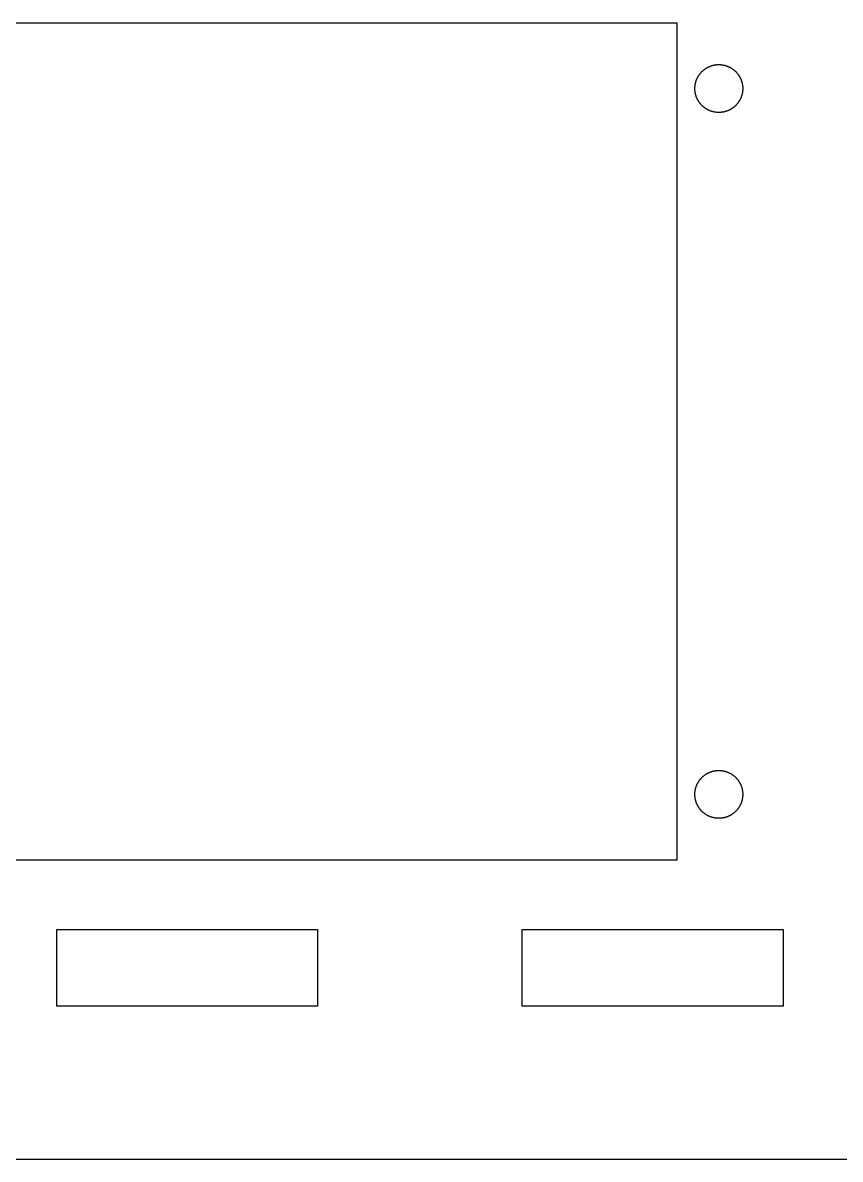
# Model space of a CAD drawing. Header units: metres. Extents: x -10 to 110, y -10 to 95.
# Drawn here: x 24.16 to 58.33, y -10 to 37.5 of the extents above; entities that cross this region are included whole.
import ezdxf

# ---------------------------------------------------------------- set-up
doc = ezdxf.new("R2010")
doc.units = ezdxf.units.M

msp = doc.modelspace()

# ---------------------------------------------------------------- linework, layer by layer
for p, q in [((2.5, 37.5), (51.5, 37.5)), ((51.5, 37.5), (51.5, 2.5)), ((52.7652, 35.6246), (52.7805, 35.6329)), ((52.7805, 35.6329), (52.796, 35.641)), ((52.796, 35.641), (52.8116, 35.6488)), ((52.8116, 35.6488), (52.8274, 35.6563)), ((52.8274, 35.6563), (52.8433, 35.6635)), ((52.8433, 35.6635), (52.8593, 35.6705)), ((52.8593, 35.6705), (52.8754, 35.6772)), ((52.8754, 35.6772), (52.8916, 35.6836)), ((52.8916, 35.6836), (52.908, 35.6897)), ((52.908, 35.6897), (52.9244, 35.6955)), ((52.9244, 35.6955), (52.941, 35.701)), ((52.941, 35.701), (52.9576, 35.7063)), ((52.9576, 35.7063), (52.9743, 35.7113)), ((52.9743, 35.7113), (52.9912, 35.7159)), ((52.9912, 35.7159), (53.0081, 35.7203)), ((53.0081, 35.7203), (53.025, 35.7244)), ((53.025, 35.7244), (53.0421, 35.7281)), ((53.0421, 35.7281), (53.0592, 35.7316)), ((53.0592, 35.7316), (53.0763, 35.7348)), ((53.0763, 35.7348), (53.0936, 35.7377)), ((53.0936, 35.7377), (53.1108, 35.7403)), ((53.1108, 35.7403), (53.1281, 35.7425)), ((53.1281, 35.7425), (53.1455, 35.7445)), ((53.1455, 35.7445), (53.1628, 35.7462)), ((53.1628, 35.7462), (53.1802, 35.7476)), ((53.1802, 35.7476), (53.1977, 35.7486)), ((53.1977, 35.7486), (53.2151, 35.7494)), ((53.2151, 35.7494), (53.2325, 35.7498)), ((53.2325, 35.7498), (53.25, 35.75)), ((53.25, 35.75), (53.2674, 35.7498)), ((53.2674, 35.7498), (53.2849, 35.7494)), ((53.2849, 35.7494), (53.3023, 35.7486)), ((53.3023, 35.7486), (53.3197, 35.7476)), ((53.3197, 35.7476), (53.3371, 35.7462)), ((53.3371, 35.7462), (53.3545, 35.7445)), ((53.3545, 35.7445), (53.3719, 35.7425)), ((53.3719, 35.7425), (53.3892, 35.7403)), ((53.3892, 35.7403), (53.4064, 35.7377)), ((53.4064, 35.7377), (53.4236, 35.7348)), ((53.4236, 35.7348), (53.4408, 35.7316)), ((53.4408, 35.7316), (53.4579, 35.7281)), ((53.4579, 35.7281), (53.4749, 35.7244)), ((53.4749, 35.7244), (53.4919, 35.7203)), ((53.4919, 35.7203), (53.5088, 35.7159)), ((53.5088, 35.7159), (53.5256, 35.7113)), ((53.5256, 35.7113), (53.5424, 35.7063)), ((53.5424, 35.7063), (53.559, 35.701)), ((53.559, 35.701), (53.5756, 35.6955)), ((53.5756, 35.6955), (53.592, 35.6897)), ((53.592, 35.6897), (53.6084, 35.6836)), ((53.6084, 35.6836), (53.6246, 35.6772)), ((53.6246, 35.6772), (53.6407, 35.6705)), ((53.6407, 35.6705), (53.6567, 35.6635)), ((53.6567, 35.6635), (53.6726, 35.6563)), ((53.6726, 35.6563), (53.6884, 35.6488)), ((53.6884, 35.6488), (53.704, 35.641)), ((53.704, 35.641), (53.7195, 35.6329)), ((53.7195, 35.6329), (53.7348, 35.6246)), ((52.3295, 35.1407), (52.3365, 35.1567)), ((52.3365, 35.1567), (52.3437, 35.1726)), ((52.3437, 35.1726), (52.3512, 35.1884)), ((52.3512, 35.1884), (52.359, 35.204)), ((52.359, 35.204), (52.3671, 35.2195)), ((52.3671, 35.2195), (52.3754, 35.2348)), ((52.3754, 35.2348), (52.384, 35.25)), ((52.384, 35.25), (52.3928, 35.265)), ((52.3928, 35.265), (52.4019, 35.2799)), ((52.4019, 35.2799), (52.4113, 35.2946)), ((52.4113, 35.2946), (52.421, 35.3092)), ((52.421, 35.3092), (52.4308, 35.3236)), ((52.4308, 35.3236), (52.441, 35.3378)), ((52.441, 35.3378), (52.4514, 35.3518)), ((52.4514, 35.3518), (52.462, 35.3657)), ((52.462, 35.3657), (52.4729, 35.3793)), ((52.4729, 35.3793), (52.4839, 35.3928)), ((52.4839, 35.3928), (52.4953, 35.4061)), ((52.4953, 35.4061), (52.5069, 35.4191)), ((52.5069, 35.4191), (52.5186, 35.432)), ((52.5186, 35.432), (52.5307, 35.4447)), ((52.5307, 35.4447), (52.5429, 35.4571)), ((52.5429, 35.4571), (52.5553, 35.4693)), ((52.5553, 35.4693), (52.568, 35.4814)), ((52.568, 35.4814), (52.5809, 35.4931)), ((52.5809, 35.4931), (52.5939, 35.5047)), ((52.5939, 35.5047), (52.6072, 35.516)), ((52.6072, 35.516), (52.6207, 35.5271)), ((52.6207, 35.5271), (52.6343, 35.538)), ((52.6343, 35.538), (52.6482, 35.5486)), ((52.6482, 35.5486), (52.6622, 35.559)), ((52.6622, 35.559), (52.6764, 35.5692)), ((52.6764, 35.5692), (52.6908, 35.579)), ((52.6908, 35.579), (52.7054, 35.5887)), ((52.7054, 35.5887), (52.7201, 35.598)), ((52.7201, 35.598), (52.735, 35.6072)), ((52.735, 35.6072), (52.75, 35.616)), ((52.75, 35.616), (52.7652, 35.6246)), ((53.7348, 35.6246), (53.75, 35.616)), ((53.75, 35.616), (53.765, 35.6072)), ((53.765, 35.6072), (53.7799, 35.598)), ((53.7799, 35.598), (53.7946, 35.5887)), ((53.7946, 35.5887), (53.8092, 35.579)), ((53.8092, 35.579), (53.8236, 35.5692)), ((53.8236, 35.5692), (53.8378, 35.559)), ((53.8378, 35.559), (53.8518, 35.5486)), ((53.8518, 35.5486), (53.8657, 35.538)), ((53.8657, 35.538), (53.8793, 35.5271)), ((53.8793, 35.5271), (53.8928, 35.516)), ((53.8928, 35.516), (53.9061, 35.5047)), ((53.9061, 35.5047), (53.9191, 35.4931)), ((53.9191, 35.4931), (53.932, 35.4814)), ((53.932, 35.4814), (53.9447, 35.4693)), ((53.9447, 35.4693), (53.9571, 35.4571)), ((53.9571, 35.4571), (53.9693, 35.4447)), ((53.9693, 35.4447), (53.9814, 35.432)), ((53.9814, 35.432), (53.9931, 35.4191)), ((53.9931, 35.4191), (54.0047, 35.4061)), ((54.0047, 35.4061), (54.016, 35.3928)), ((54.016, 35.3928), (54.0271, 35.3793)), ((54.0271, 35.3793), (54.038, 35.3657)), ((54.038, 35.3657), (54.0486, 35.3518)), ((54.0486, 35.3518), (54.059, 35.3378)), ((54.059, 35.3378), (54.0692, 35.3236)), ((54.0692, 35.3236), (54.079, 35.3092)), ((54.079, 35.3092), (54.0887, 35.2946)), ((54.0887, 35.2946), (54.098, 35.2799)), ((54.098, 35.2799), (54.1072, 35.265)), ((54.1072, 35.265), (54.116, 35.25)), ((54.116, 35.25), (54.1246, 35.2348)), ((54.1246, 35.2348), (54.1329, 35.2195)), ((54.1329, 35.2195), (54.141, 35.204)), ((54.141, 35.204), (54.1488, 35.1884)), ((54.1488, 35.1884), (54.1563, 35.1726)), ((54.1563, 35.1726), (54.1635, 35.1567)), ((54.1635, 35.1567), (54.1705, 35.1407)), ((52.25, 34.75), (52.2502, 34.7674)), ((52.2502, 34.7325), (52.25, 34.75)), ((52.2502, 34.7674), (52.2506, 34.7849)), ((52.2506, 34.7151), (52.2502, 34.7325)), ((52.2506, 34.7849), (52.2514, 34.8023)), ((52.2514, 34.6977), (52.2506, 34.7151)), ((52.2514, 34.8023), (52.2524, 34.8197)), ((52.2524, 34.6802), (52.2514, 34.6977)), ((52.2524, 34.8197), (52.2538, 34.8371)), ((52.2538, 34.6628), (52.2524, 34.6802)), ((52.2538, 34.8371), (52.2555, 34.8545)), ((52.2555, 34.8545), (52.2574, 34.8719)), ((52.2574, 34.8719), (52.2597, 34.8892)), ((52.2597, 34.8892), (52.2623, 34.9064)), ((52.2623, 34.9064), (52.2652, 34.9236)), ((52.2652, 34.9236), (52.2684, 34.9408)), ((52.2684, 34.9408), (52.2719, 34.9579)), ((52.2719, 34.9579), (52.2756, 34.9749)), ((52.2756, 34.9749), (52.2797, 34.9919)), ((52.2797, 34.9919), (52.2841, 35.0088)), ((52.2841, 35.0088), (52.2887, 35.0256)), ((52.2887, 35.0256), (52.2937, 35.0424)), ((52.2937, 35.0424), (52.2989, 35.059)), ((52.2989, 35.059), (52.3045, 35.0756)), ((52.3045, 35.0756), (52.3103, 35.092)), ((52.3103, 35.092), (52.3164, 35.1084)), ((52.3164, 35.1084), (52.3228, 35.1246)), ((52.3228, 35.1246), (52.3295, 35.1407)), ((54.1705, 35.1407), (54.1772, 35.1246)), ((54.1772, 35.1246), (54.1836, 35.1084)), ((54.1836, 35.1084), (54.1897, 35.092)), ((54.1897, 35.092), (54.1955, 35.0756)), ((54.1955, 35.0756), (54.201, 35.059)), ((54.201, 35.059), (54.2063, 35.0424)), ((54.2063, 35.0424), (54.2113, 35.0256)), ((54.2113, 35.0256), (54.2159, 35.0088)), ((54.2159, 35.0088), (54.2203, 34.9919)), ((54.2203, 34.9919), (54.2244, 34.9749)), ((54.2244, 34.9749), (54.2281, 34.9579)), ((54.2281, 34.9579), (54.2316, 34.9408)), ((54.2316, 34.9408), (54.2348, 34.9236)), ((54.2348, 34.9236), (54.2377, 34.9064)), ((54.2377, 34.9064), (54.2403, 34.8892)), ((54.2403, 34.8892), (54.2425, 34.8719)), ((54.2425, 34.8719), (54.2445, 34.8545)), ((54.2445, 34.8545), (54.2462, 34.8371)), ((54.2462, 34.8371), (54.2476, 34.8197)), ((54.2476, 34.6802), (54.2462, 34.6628)), ((54.2476, 34.8197), (54.2486, 34.8023)), ((54.2486, 34.6977), (54.2476, 34.6802)), ((54.2486, 34.8023), (54.2494, 34.7849)), ((54.2494, 34.7151), (54.2486, 34.6977)), ((54.2494, 34.7849), (54.2498, 34.7674)), ((54.2498, 34.7325), (54.2494, 34.7151)), ((54.2498, 34.7674), (54.25, 34.75)), ((54.25, 34.75), (54.2498, 34.7325)), ((52.2555, 34.6455), (52.2538, 34.6628)), ((52.2574, 34.6281), (52.2555, 34.6455)), ((52.2597, 34.6108), (52.2574, 34.6281)), ((52.2623, 34.5936), (52.2597, 34.6108)), ((52.2652, 34.5763), (52.2623, 34.5936)), ((52.2684, 34.5592), (52.2652, 34.5763)), ((52.2719, 34.5421), (52.2684, 34.5592)), ((52.2756, 34.525), (52.2719, 34.5421)), ((52.2797, 34.5081), (52.2756, 34.525)), ((52.2841, 34.4912), (52.2797, 34.5081)), ((52.2887, 34.4743), (52.2841, 34.4912)), ((52.2937, 34.4576), (52.2887, 34.4743)), ((52.2989, 34.441), (52.2937, 34.4576)), ((52.3045, 34.4244), (52.2989, 34.441)), ((52.3103, 34.408), (52.3045, 34.4244)), ((52.3164, 34.3916), (52.3103, 34.408)), ((52.3228, 34.3754), (52.3164, 34.3916)), ((52.3295, 34.3593), (52.3228, 34.3754)), ((52.3365, 34.3433), (52.3295, 34.3593)), ((52.3437, 34.3274), (52.3365, 34.3433)), ((52.3512, 34.3116), (52.3437, 34.3274)), ((52.359, 34.296), (52.3512, 34.3116)), ((52.3671, 34.2805), (52.359, 34.296)), ((52.3754, 34.2652), (52.3671, 34.2805)), ((52.384, 34.25), (52.3754, 34.2652)), ((52.3928, 34.235), (52.384, 34.25)), ((52.4019, 34.2201), (52.3928, 34.235)), ((52.4113, 34.2054), (52.4019, 34.2201)), ((52.421, 34.1908), (52.4113, 34.2054)), ((54.0887, 34.2054), (54.079, 34.1908)), ((54.098, 34.2201), (54.0887, 34.2054)), ((54.1072, 34.235), (54.098, 34.2201)), ((54.116, 34.25), (54.1072, 34.235)), ((54.1246, 34.2652), (54.116, 34.25)), ((54.1329, 34.2805), (54.1246, 34.2652)), ((54.141, 34.296), (54.1329, 34.2805)), ((54.1488, 34.3116), (54.141, 34.296)), ((54.1563, 34.3274), (54.1488, 34.3116)), ((54.1635, 34.3433), (54.1563, 34.3274)), ((54.1705, 34.3593), (54.1635, 34.3433)), ((54.1772, 34.3754), (54.1705, 34.3593)), ((54.1836, 34.3916), (54.1772, 34.3754)), ((54.1897, 34.408), (54.1836, 34.3916)), ((54.1955, 34.4244), (54.1897, 34.408)), ((54.201, 34.441), (54.1955, 34.4244)), ((54.2063, 34.4576), (54.201, 34.441)), ((54.2113, 34.4743), (54.2063, 34.4576)), ((54.2159, 34.4912), (54.2113, 34.4743)), ((54.2203, 34.5081), (54.2159, 34.4912)), ((54.2244, 34.525), (54.2203, 34.5081)), ((54.2281, 34.5421), (54.2244, 34.525)), ((54.2316, 34.5592), (54.2281, 34.5421)), ((54.2348, 34.5763), (54.2316, 34.5592)), ((54.2377, 34.5936), (54.2348, 34.5763)), ((54.2403, 34.6108), (54.2377, 34.5936)), ((54.2425, 34.6281), (54.2403, 34.6108)), ((54.2445, 34.6455), (54.2425, 34.6281)), ((54.2462, 34.6628), (54.2445, 34.6455)), ((52.4308, 34.1764), (52.421, 34.1908)), ((52.441, 34.1622), (52.4308, 34.1764)), ((52.4514, 34.1482), (52.441, 34.1622)), ((52.462, 34.1343), (52.4514, 34.1482)), ((52.4729, 34.1207), (52.462, 34.1343)), ((52.4839, 34.1072), (52.4729, 34.1207)), ((52.4953, 34.0939), (52.4839, 34.1072)), ((52.5069, 34.0809), (52.4953, 34.0939)), ((52.5186, 34.068), (52.5069, 34.0809)), ((52.5307, 34.0553), (52.5186, 34.068)), ((52.5429, 34.0429), (52.5307, 34.0553)), ((52.5553, 34.0307), (52.5429, 34.0429)), ((52.568, 34.0186), (52.5553, 34.0307)), ((52.5809, 34.0069), (52.568, 34.0186)), ((52.5939, 33.9953), (52.5809, 34.0069)), ((52.6072, 33.9839), (52.5939, 33.9953)), ((52.6207, 33.9729), (52.6072, 33.9839)), ((52.6343, 33.962), (52.6207, 33.9729)), ((52.6482, 33.9514), (52.6343, 33.962)), ((52.6622, 33.941), (52.6482, 33.9514)), ((52.6764, 33.9308), (52.6622, 33.941)), ((52.6908, 33.921), (52.6764, 33.9308)), ((52.7054, 33.9113), (52.6908, 33.921)), ((52.7201, 33.9019), (52.7054, 33.9113)), ((52.735, 33.8928), (52.7201, 33.9019)), ((52.75, 33.884), (52.735, 33.8928)), ((52.7652, 33.8754), (52.75, 33.884)), ((52.7805, 33.8671), (52.7652, 33.8754)), ((52.796, 33.859), (52.7805, 33.8671)), ((52.8116, 33.8512), (52.796, 33.859)), ((52.8274, 33.8437), (52.8116, 33.8512)), ((52.8433, 33.8365), (52.8274, 33.8437)), ((52.8593, 33.8295), (52.8433, 33.8365)), ((52.8754, 33.8228), (52.8593, 33.8295)), ((52.8916, 33.8164), (52.8754, 33.8228)), ((52.908, 33.8103), (52.8916, 33.8164)), ((52.9244, 33.8045), (52.908, 33.8103)), ((52.941, 33.7989), (52.9244, 33.8045)), ((52.9576, 33.7937), (52.941, 33.7989)), ((52.9743, 33.7887), (52.9576, 33.7937)), ((52.9912, 33.7841), (52.9743, 33.7887)), ((53.0081, 33.7797), (52.9912, 33.7841)), ((53.025, 33.7756), (53.0081, 33.7797)), ((53.0421, 33.7719), (53.025, 33.7756)), ((53.0592, 33.7684), (53.0421, 33.7719)), ((53.0763, 33.7652), (53.0592, 33.7684)), ((53.0936, 33.7623), (53.0763, 33.7652)), ((53.1108, 33.7597), (53.0936, 33.7623)), ((53.1281, 33.7574), (53.1108, 33.7597)), ((53.1455, 33.7555), (53.1281, 33.7574)), ((53.1628, 33.7538), (53.1455, 33.7555)), ((53.1802, 33.7524), (53.1628, 33.7538)), ((53.1977, 33.7514), (53.1802, 33.7524)), ((53.2151, 33.7506), (53.1977, 33.7514)), ((53.2325, 33.7502), (53.2151, 33.7506)), ((53.25, 33.75), (53.2325, 33.7502)), ((53.2674, 33.7502), (53.25, 33.75)), ((53.2849, 33.7506), (53.2674, 33.7502)), ((53.3023, 33.7514), (53.2849, 33.7506)), ((53.3197, 33.7524), (53.3023, 33.7514)), ((53.3371, 33.7538), (53.3197, 33.7524)), ((53.3545, 33.7555), (53.3371, 33.7538)), ((53.3719, 33.7574), (53.3545, 33.7555)), ((53.3892, 33.7597), (53.3719, 33.7574)), ((53.4064, 33.7623), (53.3892, 33.7597)), ((53.4236, 33.7652), (53.4064, 33.7623)), ((53.4408, 33.7684), (53.4236, 33.7652)), ((53.4579, 33.7719), (53.4408, 33.7684)), ((53.4749, 33.7756), (53.4579, 33.7719)), ((53.4919, 33.7797), (53.4749, 33.7756)), ((53.5088, 33.7841), (53.4919, 33.7797)), ((53.5256, 33.7887), (53.5088, 33.7841)), ((53.5424, 33.7937), (53.5256, 33.7887)), ((53.559, 33.7989), (53.5424, 33.7937)), ((53.5756, 33.8045), (53.559, 33.7989)), ((53.592, 33.8103), (53.5756, 33.8045)), ((53.6084, 33.8164), (53.592, 33.8103)), ((53.6246, 33.8228), (53.6084, 33.8164)), ((53.6407, 33.8295), (53.6246, 33.8228)), ((53.6567, 33.8365), (53.6407, 33.8295)), ((53.6726, 33.8437), (53.6567, 33.8365)), ((53.6884, 33.8512), (53.6726, 33.8437)), ((53.704, 33.859), (53.6884, 33.8512)), ((53.7195, 33.8671), (53.704, 33.859)), ((53.7348, 33.8754), (53.7195, 33.8671)), ((53.75, 33.884), (53.7348, 33.8754)), ((53.765, 33.8928), (53.75, 33.884)), ((53.7799, 33.9019), (53.765, 33.8928)), ((53.7946, 33.9113), (53.7799, 33.9019)), ((53.8092, 33.921), (53.7946, 33.9113)), ((53.8236, 33.9308), (53.8092, 33.921)), ((53.8378, 33.941), (53.8236, 33.9308)), ((53.8518, 33.9514), (53.8378, 33.941)), ((53.8657, 33.962), (53.8518, 33.9514)), ((53.8793, 33.9729), (53.8657, 33.962)), ((53.8928, 33.9839), (53.8793, 33.9729)), ((53.9061, 33.9953), (53.8928, 33.9839)), ((53.9191, 34.0069), (53.9061, 33.9953)), ((53.932, 34.0186), (53.9191, 34.0069)), ((53.9447, 34.0307), (53.932, 34.0186)), ((53.9571, 34.0429), (53.9447, 34.0307)), ((53.9693, 34.0553), (53.9571, 34.0429)), ((53.9814, 34.068), (53.9693, 34.0553)), ((53.9931, 34.0809), (53.9814, 34.068)), ((54.0047, 34.0939), (53.9931, 34.0809)), ((54.016, 34.1072), (54.0047, 34.0939)), ((54.0271, 34.1207), (54.016, 34.1072)), ((54.038, 34.1343), (54.0271, 34.1207)), ((54.0486, 34.1482), (54.038, 34.1343)), ((54.059, 34.1622), (54.0486, 34.1482)), ((54.0692, 34.1764), (54.059, 34.1622)), ((54.079, 34.1908), (54.0692, 34.1764)), ((52.8593, 6.1705), (52.8754, 6.17717)), ((52.8754, 6.17717), (52.8916, 6.18358)), ((52.8916, 6.18358), (52.908, 6.18968)), ((52.908, 6.18968), (52.9244, 6.19551)), ((52.9244, 6.19551), (52.941, 6.20105)), ((52.941, 6.20105), (52.9576, 6.2063)), ((52.9576, 6.2063), (52.9743, 6.21126)), ((52.9743, 6.21126), (52.9912, 6.21591)), ((52.9912, 6.21591), (53.0081, 6.22029)), ((53.0081, 6.22029), (53.025, 6.22437)), ((53.025, 6.22437), (53.0421, 6.22813)), ((53.0421, 6.22813), (53.0592, 6.23161)), ((53.0592, 6.23161), (53.0763, 6.2348)), ((53.0763, 6.2348), (53.0936, 6.23769)), ((53.0936, 6.23769), (53.1108, 6.24026)), ((53.1108, 6.24026), (53.1281, 6.24254)), ((53.1281, 6.24254), (53.1455, 6.24452)), ((53.1455, 6.24452), (53.1628, 6.24619)), ((53.1628, 6.24619), (53.1802, 6.24756)), ((53.1802, 6.24756), (53.1977, 6.24863)), ((53.1977, 6.24863), (53.2151, 6.24939)), ((53.2151, 6.24939), (53.2325, 6.24985)), ((53.2325, 6.24985), (53.25, 6.25)), ((53.25, 6.25), (53.2674, 6.24985)), ((53.2674, 6.24985), (53.2849, 6.24939)), ((53.2849, 6.24939), (53.3023, 6.24863)), ((53.3023, 6.24863), (53.3197, 6.24756)), ((53.3197, 6.24756), (53.3371, 6.24619)), ((53.3371, 6.24619), (53.3545, 6.24452)), ((53.3545, 6.24452), (53.3719, 6.24254)), ((53.3719, 6.24254), (53.3892, 6.24026)), ((53.3892, 6.24026), (53.4064, 6.23769)), ((53.4064, 6.23769), (53.4236, 6.2348)), ((53.4236, 6.2348), (53.4408, 6.23161)), ((53.4408, 6.23161), (53.4579, 6.22813)), ((53.4579, 6.22813), (53.4749, 6.22437)), ((53.4749, 6.22437), (53.4919, 6.22029)), ((53.4919, 6.22029), (53.5088, 6.21591)), ((53.5088, 6.21591), (53.5256, 6.21126)), ((53.5256, 6.21126), (53.5424, 6.2063)), ((53.5424, 6.2063), (53.559, 6.20105)), ((53.559, 6.20105), (53.5756, 6.19551)), ((53.5756, 6.19551), (53.592, 6.18968)), ((53.592, 6.18968), (53.6084, 6.18358)), ((53.6084, 6.18358), (53.6246, 6.17717)), ((53.6246, 6.17717), (53.6407, 6.1705)), ((52.3512, 5.68837), (52.359, 5.70398)), ((52.359, 5.70398), (52.3671, 5.71947)), ((52.3671, 5.71947), (52.3754, 5.7348)), ((52.3754, 5.7348), (52.384, 5.75)), ((52.384, 5.75), (52.3928, 5.76503)), ((52.3928, 5.76503), (52.4019, 5.77991)), ((52.4019, 5.77991), (52.4113, 5.79463)), ((52.4113, 5.79463), (52.421, 5.80919)), ((52.421, 5.80919), (52.4308, 5.82356)), ((52.4308, 5.82356), (52.441, 5.83778)), ((52.441, 5.83778), (52.4514, 5.85181)), ((52.4514, 5.85181), (52.462, 5.86566)), ((52.462, 5.86566), (52.4729, 5.87932)), ((52.4729, 5.87932), (52.4839, 5.89278)), ((52.4839, 5.89278), (52.4953, 5.90605)), ((52.4953, 5.90605), (52.5069, 5.91913)), ((52.5069, 5.91913), (52.5186, 5.93199)), ((52.5186, 5.93199), (52.5307, 5.94466)), ((52.5307, 5.94466), (52.5429, 5.95711)), ((52.5429, 5.95711), (52.5553, 5.96933)), ((52.5553, 5.96933), (52.568, 5.98135)), ((52.568, 5.98135), (52.5809, 5.99313)), ((52.5809, 5.99313), (52.5939, 6.0047)), ((52.5939, 6.0047), (52.6072, 6.01604)), ((52.6072, 6.01604), (52.6207, 6.02715)), ((52.6207, 6.02715), (52.6343, 6.03801)), ((52.6343, 6.03801), (52.6482, 6.04863)), ((52.6482, 6.04863), (52.6622, 6.05901)), ((52.6622, 6.05901), (52.6764, 6.06915)), ((52.6764, 6.06915), (52.6908, 6.07903)), ((52.6908, 6.07903), (52.7054, 6.08867)), ((52.7054, 6.08867), (52.7201, 6.09804)), ((52.7201, 6.09804), (52.735, 6.10716)), ((52.735, 6.10716), (52.75, 6.11601)), ((52.75, 6.11601), (52.7652, 6.12462)), ((52.7652, 6.12462), (52.7805, 6.13293)), ((52.7805, 6.13293), (52.796, 6.14101)), ((52.796, 6.14101), (52.8116, 6.14879)), ((52.8116, 6.14879), (52.8274, 6.1563)), ((52.8274, 6.1563), (52.8433, 6.16354)), ((52.8433, 6.16354), (52.8593, 6.1705)), ((53.6407, 6.1705), (53.6567, 6.16354)), ((53.6567, 6.16354), (53.6726, 6.1563)), ((53.6726, 6.1563), (53.6884, 6.14879)), ((53.6884, 6.14879), (53.704, 6.14101)), ((53.704, 6.14101), (53.7195, 6.13293)), ((53.7195, 6.13293), (53.7348, 6.12462)), ((53.7348, 6.12462), (53.75, 6.11601)), ((53.75, 6.11601), (53.765, 6.10716)), ((53.765, 6.10716), (53.7799, 6.09804)), ((53.7799, 6.09804), (53.7946, 6.08867)), ((53.7946, 6.08867), (53.8092, 6.07903)), ((53.8092, 6.07903), (53.8236, 6.06915)), ((53.8236, 6.06915), (53.8378, 6.05901)), ((53.8378, 6.05901), (53.8518, 6.04863)), ((53.8518, 6.04863), (53.8657, 6.03801)), ((53.8657, 6.03801), (53.8793, 6.02715)), ((53.8793, 6.02715), (53.8928, 6.01604)), ((53.8928, 6.01604), (53.9061, 6.0047)), ((53.9061, 6.0047), (53.9191, 5.99313)), ((53.9191, 5.99313), (53.932, 5.98135)), ((53.932, 5.98135), (53.9447, 5.96933)), ((53.9447, 5.96933), (53.9571, 5.95711)), ((53.9571, 5.95711), (53.9693, 5.94466)), ((53.9693, 5.94466), (53.9814, 5.93199)), ((53.9814, 5.93199), (53.9931, 5.91913)), ((53.9931, 5.91913), (54.0047, 5.90605)), ((54.0047, 5.90605), (54.016, 5.89278)), ((54.016, 5.89278), (54.0271, 5.87932)), ((54.0271, 5.87932), (54.038, 5.86566)), ((54.038, 5.86566), (54.0486, 5.85181)), ((54.0486, 5.85181), (54.059, 5.83778)), ((54.059, 5.83778), (54.0692, 5.82356)), ((54.0692, 5.82356), (54.079, 5.80919)), ((54.079, 5.80919), (54.0887, 5.79463)), ((54.0887, 5.79463), (54.098, 5.77991)), ((54.098, 5.77991), (54.1072, 5.76503)), ((54.1072, 5.76503), (54.116, 5.75)), ((54.116, 5.75), (54.1246, 5.7348)), ((54.1246, 5.7348), (54.1329, 5.71947)), ((54.1329, 5.71947), (54.141, 5.70398)), ((54.141, 5.70398), (54.1488, 5.68837)), ((52.25, 5.25), (52.2502, 5.26744)), ((52.2502, 5.23254), (52.25, 5.25)), ((52.2502, 5.26744), (52.2506, 5.2849)), ((52.2506, 5.21509), (52.2502, 5.23254)), ((52.2506, 5.2849), (52.2514, 5.30232)), ((52.2514, 5.30232), (52.2524, 5.31975)), ((52.2524, 5.31975), (52.2538, 5.33714)), ((52.2538, 5.33714), (52.2555, 5.35452)), ((52.2555, 5.35452), (52.2574, 5.37186)), ((52.2574, 5.37186), (52.2597, 5.38916)), ((52.2597, 5.38916), (52.2623, 5.40643)), ((52.2623, 5.40643), (52.2652, 5.42365)), ((52.2652, 5.42365), (52.2684, 5.4408)), ((52.2684, 5.4408), (52.2719, 5.4579)), ((52.2719, 5.4579), (52.2756, 5.47495)), ((52.2756, 5.47495), (52.2797, 5.49191)), ((52.2797, 5.49191), (52.2841, 5.50882)), ((52.2841, 5.50882), (52.2887, 5.52563)), ((52.2887, 5.52563), (52.2937, 5.54236)), ((52.2937, 5.54236), (52.2989, 5.55901)), ((52.2989, 5.55901), (52.3045, 5.57556)), ((52.3045, 5.57556), (52.3103, 5.59201)), ((52.3103, 5.59201), (52.3164, 5.60837)), ((52.3164, 5.60837), (52.3228, 5.6246)), ((52.3228, 5.6246), (52.3295, 5.64073)), ((52.3295, 5.64073), (52.3365, 5.65672)), ((52.3365, 5.65672), (52.3437, 5.67261)), ((52.3437, 5.67261), (52.3512, 5.68837)), ((54.1488, 5.68837), (54.1563, 5.67261)), ((54.1563, 5.67261), (54.1635, 5.65672)), ((54.1635, 5.65672), (54.1705, 5.64073)), ((54.1705, 5.64073), (54.1772, 5.6246)), ((54.1772, 5.6246), (54.1836, 5.60837)), ((54.1836, 5.60837), (54.1897, 5.59201)), ((54.1897, 5.59201), (54.1955, 5.57556)), ((54.1955, 5.57556), (54.201, 5.55901)), ((54.201, 5.55901), (54.2063, 5.54236)), ((54.2063, 5.54236), (54.2113, 5.52563)), ((54.2113, 5.52563), (54.2159, 5.50882)), ((54.2159, 5.50882), (54.2203, 5.49191)), ((54.2203, 5.49191), (54.2244, 5.47495)), ((54.2244, 5.47495), (54.2281, 5.4579)), ((54.2281, 5.4579), (54.2316, 5.4408)), ((54.2316, 5.4408), (54.2348, 5.42365)), ((54.2348, 5.42365), (54.2377, 5.40643)), ((54.2377, 5.40643), (54.2403, 5.38916)), ((54.2403, 5.38916), (54.2425, 5.37186)), ((54.2425, 5.37186), (54.2445, 5.35452)), ((54.2445, 5.35452), (54.2462, 5.33714)), ((54.2462, 5.33714), (54.2476, 5.31975)), ((54.2476, 5.31975), (54.2486, 5.30232)), ((54.2486, 5.30232), (54.2494, 5.2849)), ((54.2494, 5.2849), (54.2498, 5.26744)), ((54.2498, 5.23254), (54.2494, 5.21509)), ((54.2498, 5.26744), (54.25, 5.25)), ((54.25, 5.25), (54.2498, 5.23254)), ((52.2514, 5.19766), (52.2506, 5.21509)), ((52.2524, 5.18024), (52.2514, 5.19766)), ((52.2538, 5.16284), (52.2524, 5.18024)), ((52.2555, 5.14546), (52.2538, 5.16284)), ((52.2574, 5.12813), (52.2555, 5.14546)), ((52.2597, 5.11082), (52.2574, 5.12813)), ((52.2623, 5.09355), (52.2597, 5.11082)), ((52.2652, 5.07634), (52.2623, 5.09355)), ((52.2684, 5.05919), (52.2652, 5.07634)), ((52.2719, 5.04208), (52.2684, 5.05919)), ((52.2756, 5.02504), (52.2719, 5.04208)), ((52.2797, 5.00807), (52.2756, 5.02504)), ((52.2841, 4.99118), (52.2797, 5.00807)), ((52.2887, 4.97435), (52.2841, 4.99118)), ((52.2937, 4.95763), (52.2887, 4.97435)), ((52.2989, 4.94098), (52.2937, 4.95763)), ((52.3045, 4.92442), (52.2989, 4.94098)), ((52.3103, 4.90797), (52.3045, 4.92442)), ((52.3164, 4.89163), (52.3103, 4.90797)), ((52.3228, 4.87538), (52.3164, 4.89163)), ((52.3295, 4.85927), (52.3228, 4.87538)), ((52.3365, 4.84326), (52.3295, 4.85927)), ((52.3437, 4.82738), (52.3365, 4.84326)), ((52.3512, 4.81161), (52.3437, 4.82738)), ((52.359, 4.79601), (52.3512, 4.81161)), ((52.3671, 4.78052), (52.359, 4.79601)), ((52.3754, 4.76518), (52.3671, 4.78052)), ((52.384, 4.75), (52.3754, 4.76518)), ((52.3928, 4.73495), (52.384, 4.75)), ((54.116, 4.75), (54.1072, 4.73495)), ((54.1246, 4.76518), (54.116, 4.75)), ((54.1329, 4.78052), (54.1246, 4.76518)), ((54.141, 4.79601), (54.1329, 4.78052)), ((54.1488, 4.81161), (54.141, 4.79601)), ((54.1563, 4.82738), (54.1488, 4.81161)), ((54.1635, 4.84326), (54.1563, 4.82738)), ((54.1705, 4.85927), (54.1635, 4.84326)), ((54.1772, 4.87538), (54.1705, 4.85927)), ((54.1836, 4.89163), (54.1772, 4.87538)), ((54.1897, 4.90797), (54.1836, 4.89163)), ((54.1955, 4.92442), (54.1897, 4.90797)), ((54.201, 4.94098), (54.1955, 4.92442)), ((54.2063, 4.95763), (54.201, 4.94098)), ((54.2113, 4.97435), (54.2063, 4.95763)), ((54.2159, 4.99118), (54.2113, 4.97435)), ((54.2203, 5.00807), (54.2159, 4.99118)), ((54.2244, 5.02504), (54.2203, 5.00807)), ((54.2281, 5.04208), (54.2244, 5.02504)), ((54.2316, 5.05919), (54.2281, 5.04208)), ((54.2348, 5.07634), (54.2316, 5.05919)), ((54.2377, 5.09355), (54.2348, 5.07634)), ((54.2403, 5.11082), (54.2377, 5.09355)), ((54.2425, 5.12813), (54.2403, 5.11082)), ((54.2445, 5.14546), (54.2425, 5.12813)), ((54.2462, 5.16284), (54.2445, 5.14546)), ((54.2476, 5.18024), (54.2462, 5.16284)), ((54.2486, 5.19766), (54.2476, 5.18024)), ((54.2494, 5.21509), (54.2486, 5.19766)), ((52.4019, 4.72008), (52.3928, 4.73495)), ((52.4113, 4.70535), (52.4019, 4.72008)), ((52.421, 4.6908), (52.4113, 4.70535)), ((52.4308, 4.67642), (52.421, 4.6908)), ((52.441, 4.6622), (52.4308, 4.67642)), ((52.4514, 4.64818), (52.441, 4.6622)), ((52.462, 4.63434), (52.4514, 4.64818)), ((52.4729, 4.62067), (52.462, 4.63434)), ((52.4839, 4.60721), (52.4729, 4.62067)), ((52.4953, 4.59393), (52.4839, 4.60721)), ((52.5069, 4.58086), (52.4953, 4.59393)), ((52.5186, 4.56799), (52.5069, 4.58086)), ((52.5307, 4.55533), (52.5186, 4.56799)), ((52.5429, 4.54289), (52.5307, 4.55533)), ((52.5553, 4.53065), (52.5429, 4.54289)), ((52.568, 4.51865), (52.5553, 4.53065)), ((52.5809, 4.50685), (52.568, 4.51865)), ((52.5939, 4.49529), (52.5809, 4.50685)), ((52.6072, 4.48395), (52.5939, 4.49529)), ((52.6207, 4.47285), (52.6072, 4.48395)), ((52.6343, 4.46198), (52.6207, 4.47285)), ((52.6482, 4.45135), (52.6343, 4.46198)), ((52.6622, 4.44098), (52.6482, 4.45135)), ((52.6764, 4.43085), (52.6622, 4.44098)), ((52.6908, 4.42096), (52.6764, 4.43085)), ((52.7054, 4.41132), (52.6908, 4.42096)), ((52.7201, 4.40195), (52.7054, 4.41132)), ((52.735, 4.39282), (52.7201, 4.40195)), ((52.75, 4.38397), (52.735, 4.39282)), ((52.7652, 4.37537), (52.75, 4.38397)), ((52.7805, 4.36705), (52.7652, 4.37537)), ((52.796, 4.35899), (52.7805, 4.36705)), ((52.8116, 4.3512), (52.796, 4.35899)), ((52.8274, 4.34369), (52.8116, 4.3512)), ((52.8433, 4.33644), (52.8274, 4.34369)), ((52.8593, 4.32948), (52.8433, 4.33644)), ((52.8754, 4.32281), (52.8593, 4.32948)), ((52.8916, 4.31641), (52.8754, 4.32281)), ((52.908, 4.3103), (52.8916, 4.31641)), ((52.9244, 4.30447), (52.908, 4.3103)), ((52.941, 4.29893), (52.9244, 4.30447)), ((52.9576, 4.29369), (52.941, 4.29893)), ((52.9743, 4.28873), (52.9576, 4.29369)), ((52.9912, 4.28407), (52.9743, 4.28873)), ((53.0081, 4.27969), (52.9912, 4.28407)), ((53.025, 4.27562), (53.0081, 4.27969)), ((53.0421, 4.27185), (53.025, 4.27562)), ((53.4749, 4.27562), (53.4579, 4.27185)), ((53.4919, 4.27969), (53.4749, 4.27562)), ((53.5088, 4.28407), (53.4919, 4.27969)), ((53.5256, 4.28873), (53.5088, 4.28407)), ((53.5424, 4.29369), (53.5256, 4.28873)), ((53.559, 4.29893), (53.5424, 4.29369)), ((53.5756, 4.30447), (53.559, 4.29893)), ((53.592, 4.3103), (53.5756, 4.30447)), ((53.6084, 4.31641), (53.592, 4.3103)), ((53.6246, 4.32281), (53.6084, 4.31641)), ((53.6407, 4.32948), (53.6246, 4.32281)), ((53.6567, 4.33644), (53.6407, 4.32948)), ((53.6726, 4.34369), (53.6567, 4.33644)), ((53.6884, 4.3512), (53.6726, 4.34369)), ((53.704, 4.35899), (53.6884, 4.3512)), ((53.7195, 4.36705), (53.704, 4.35899)), ((53.7348, 4.37537), (53.7195, 4.36705)), ((53.75, 4.38397), (53.7348, 4.37537)), ((53.765, 4.39282), (53.75, 4.38397)), ((53.7799, 4.40195), (53.765, 4.39282)), ((53.7946, 4.41132), (53.7799, 4.40195)), ((53.8092, 4.42096), (53.7946, 4.41132)), ((53.8236, 4.43085), (53.8092, 4.42096)), ((53.8378, 4.44098), (53.8236, 4.43085)), ((53.8518, 4.45135), (53.8378, 4.44098)), ((53.8657, 4.46198), (53.8518, 4.45135)), ((53.8793, 4.47285), (53.8657, 4.46198)), ((53.8928, 4.48395), (53.8793, 4.47285)), ((53.9061, 4.49529), (53.8928, 4.48395)), ((53.9191, 4.50685), (53.9061, 4.49529)), ((53.932, 4.51865), (53.9191, 4.50685)), ((53.9447, 4.53065), (53.932, 4.51865)), ((53.9571, 4.54289), (53.9447, 4.53065)), ((53.9693, 4.55533), (53.9571, 4.54289)), ((53.9814, 4.56799), (53.9693, 4.55533)), ((53.9931, 4.58086), (53.9814, 4.56799)), ((54.0047, 4.59393), (53.9931, 4.58086)), ((54.016, 4.60721), (54.0047, 4.59393)), ((54.0271, 4.62067), (54.016, 4.60721)), ((54.038, 4.63434), (54.0271, 4.62067)), ((54.0486, 4.64818), (54.038, 4.63434)), ((54.059, 4.6622), (54.0486, 4.64818)), ((54.0692, 4.67642), (54.059, 4.6622)), ((54.079, 4.6908), (54.0692, 4.67642)), ((54.0887, 4.70535), (54.079, 4.6908)), ((54.098, 4.72008), (54.0887, 4.70535)), ((54.1072, 4.73495), (54.098, 4.72008)), ((53.0592, 4.26837), (53.0421, 4.27185)), ((53.0763, 4.26518), (53.0592, 4.26837)), ((53.0936, 4.2623), (53.0763, 4.26518)), ((53.1108, 4.25972), (53.0936, 4.2623)), ((53.1281, 4.25745), (53.1108, 4.25972)), ((53.1455, 4.25548), (53.1281, 4.25745)), ((53.1628, 4.2538), (53.1455, 4.25548)), ((53.1802, 4.25243), (53.1628, 4.2538)), ((53.1977, 4.25136), (53.1802, 4.25243)), ((53.2151, 4.2506), (53.1977, 4.25136)), ((53.2325, 4.25015), (53.2151, 4.2506)), ((53.25, 4.25), (53.2325, 4.25015)), ((53.2674, 4.25015), (53.25, 4.25)), ((53.2849, 4.2506), (53.2674, 4.25015)), ((53.3023, 4.25136), (53.2849, 4.2506)), ((53.3197, 4.25243), (53.3023, 4.25136)), ((53.3371, 4.2538), (53.3197, 4.25243)), ((53.3545, 4.25548), (53.3371, 4.2538)), ((53.3719, 4.25745), (53.3545, 4.25548)), ((53.3892, 4.25972), (53.3719, 4.25745)), ((53.4064, 4.2623), (53.3892, 4.25972)), ((53.4236, 4.26518), (53.4064, 4.2623)), ((53.4408, 4.26837), (53.4236, 4.26518)), ((53.4579, 4.27185), (53.4408, 4.26837)), ((51.5, 2.5), (2.5, 2.5)), ((25.5818, -3.59999), (25.5818, -0.399994)), ((25.5818, -0.399994), (36.4818, -0.399994)), ((36.4818, -0.399994), (36.4818, -3.59999)), ((45.0364, -3.59999), (45.0364, -0.399994)), ((45.0364, -0.399994), (55.9364, -0.399994)), ((55.9364, -0.399994), (55.9364, -3.59999)), ((36.4818, -3.59999), (25.5818, -3.59999)), ((55.9364, -3.59999), (45.0364, -3.59999)), ((-5, -10), (105, -10))]:
    msp.add_line(p, q)

doc.saveas('drawing.dxf')
